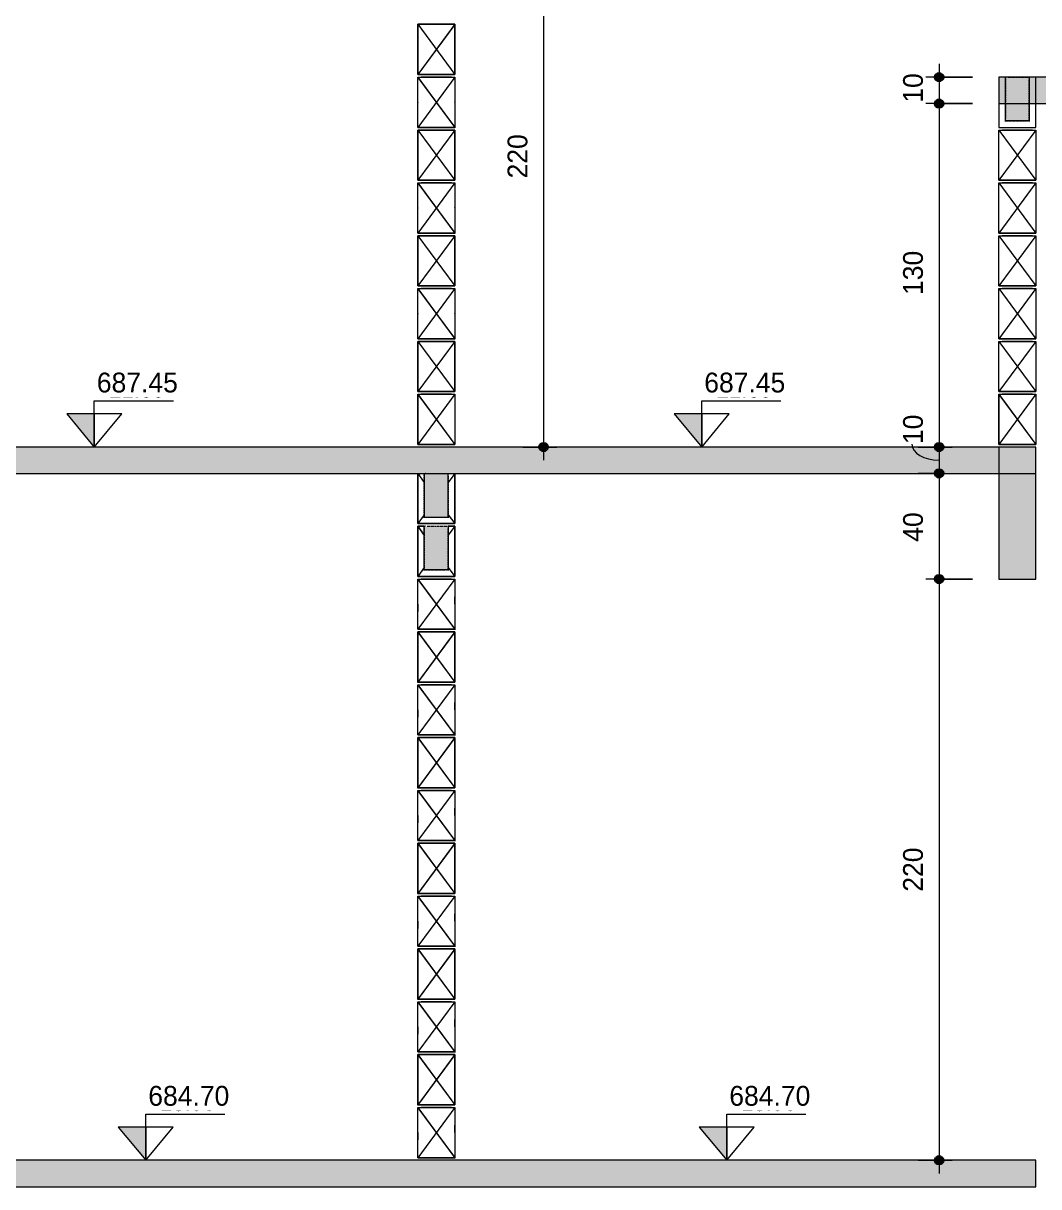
# Model space of a CAD drawing. Header units: centimetres. Extents: x 1490 to 17671, y -2277 to 8860.
# Drawn here: x 14970.4 to 15354.9, y 1880 to 2320.4 of the extents above; entities that cross this region are included whole.
import ezdxf

# ---------------------------------------------------------------- set-up
doc = ezdxf.new("R2010")
doc.units = ezdxf.units.CM
doc.linetypes.add('Pontilhada', pattern=[0.6, 0, -0.6])
for name, color, linetype, lineweight, true_color in [('A-ANNO-DIMS-1', 1, 'Continuous', 9, 0xff0000), ('A-FLOR-1', 251, 'Continuous', 9, 0x505050), ('S-BEAM-2', 8, 'Continuous', 9, 0x7f7f7f), ('S-BEAM-4', 7, 'Pontilhada', 9, 0xffffff), ('S-BEAM-5', 9, 'Pontilhada', 9, 0xc0c0c0)]:
    doc.layers.add(name, color=color, linetype=linetype, lineweight=lineweight, true_color=true_color)
for name, color, linetype, lineweight in [('A-ANNO-DIMS-50', 7, 'Continuous', 9), ('A-FLOR-2', 7, 'Continuous', 20), ('G-ANNO-DIMS', 7, 'Continuous', 9), ('G-ANNO-TEXT', 7, 'Continuous', 9), ('S-BEAM', 7, 'Continuous', 9), ('S-BEAM-1', 7, 'Continuous', 13), ('S-BEAM-3', 7, 'Continuous', 20)]:
    doc.layers.add(name, color=color, linetype=linetype, lineweight=lineweight)
doc.styles.add('Bahnschrift_8', font='', dxfattribs={"height": 7.5})
doc.styles.add('Bahnschrift_9', font='', dxfattribs={"height": 6.25})
doc.styles.get('Bahnschrift_8').set_extended_font_data('Bahnschrift')
doc.styles.get('Bahnschrift_9').set_extended_font_data('Bahnschrift')
doc.dimstyles.new('Linear_-_2_mm_Arial_1', dxfattribs={"dimscale": 30.48, "dimtxt": 8.33133, "dimasz": 0.393701, "dimexe": 0.164042, "dimexo": 0.328084, "dimgap": 0.131234, "dimtad": 1, "dimdec": 0, "dimzin": 0, "dimdsep": 46, "dimtxsty": 'Bahnschrift_8', "dimblk1": 'DOTSMALL', "dimblk2": 'DOTSMALL', "dimsah": 1, "dimcen": 0.09, "dimdle": 0.164042, "dimazin": 0, "dimtfac": 1, "dimtdec": 4, "dimtix": 1, "dimtmove": 1, "dimatfit": 3, "dimfxl": 1, "dimtvp": 1, "dimtolj": 1, "dimtzin": 0, "dimarcsym": 2})
doc.dimstyles.new('Linear_-_2_mm_Arial_3', dxfattribs={"dimscale": 30.48, "dimtxt": 8.33133, "dimasz": 0.393701, "dimexe": 0.164042, "dimexo": 0.328084, "dimgap": 0.131234, "dimtad": 1, "dimdec": 0, "dimzin": 0, "dimdsep": 46, "dimtxsty": 'Bahnschrift_8', "dimblk1": 'DOTSMALL', "dimblk2": 'DOTSMALL', "dimsah": 1, "dimcen": 0.09, "dimdle": 0.164042, "dimazin": 0, "dimtfac": 1, "dimtdec": 4, "dimtix": 1, "dimtmove": 0, "dimatfit": 3, "dimfxl": 1, "dimtvp": 1, "dimtolj": 1, "dimtzin": 0, "dimarcsym": 2})

# ---------------------------------------------------------------- blocks, each defined once
blk = doc.blocks.new('LEONE - BLOCO 14x34x19 - LEONE - BLOCO 14x34x19-541693-CORTE B-COB')
at = {"layer": 'S-BEAM-1'}
for p, q in [((264.24, 2180), (250.24, 2161)), ((250.24, 2161), (250.24, 2180)), ((250.24, 2180), (264.24, 2180)), ((264.24, 2180), (250.24, 2161)), ((262.99, 2180), (251.49, 2180)), ((264.24, 2180), (264.24, 2161)), ((250.24, 2179.9), (264.24, 2161)), ((250.24, 2179.9), (264.24, 2161)), ((250.24, 2179.9), (250.24, 2161)), ((264.24, 2161), (250.24, 2161)), ((251.49, 2161), (262.99, 2161))]:
    blk.add_line(p, q, dxfattribs=at)
blk = doc.blocks.new('LEONE - BLOCO 14X39X19 - LEONE - BLOCO 14X39X19-554799-CORTE B-COB')
at = {"layer": 'S-BEAM-1'}
for p, q in [((250.24, 2180), (264.24, 2161)), ((264.24, 2180), (250.24, 2161)), ((250.24, 2161), (250.24, 2180)), ((250.24, 2180), (264.24, 2180)), ((262.99, 2180), (251.49, 2180)), ((251.49, 2180), (262.99, 2180)), ((264.24, 2180), (264.24, 2161)), ((250.24, 2161), (264.24, 2161)), ((264.24, 2161), (250.24, 2161))]:
    blk.add_line(p, q, dxfattribs=at)
blk = doc.blocks.new('LEONE - BLOCO 14X39X19 - LEONE - BLOCO 14X39X19-V60-CORTE B-COB')
at = {"layer": 'S-BEAM-1'}
for p, q in [((250.24, 2180), (264.24, 2161)), ((264.24, 2180), (250.24, 2161)), ((250.24, 2161), (250.24, 2180)), ((250.24, 2180), (264.24, 2180)), ((251.49, 2180), (262.99, 2180)), ((264.24, 2180), (264.24, 2161)), ((264.24, 2161), (250.24, 2161))]:
    blk.add_line(p, q, dxfattribs=at)
blk = doc.blocks.new('LEONE - BLOCO 14X39X19 - LEONE - BLOCO 14X39X19-V61-CORTE B-COB')
at = {"layer": 'S-BEAM-1'}
for p, q in [((250.24, 2200), (264.24, 2181)), ((264.24, 2200), (250.24, 2181)), ((250.24, 2181), (250.24, 2200)), ((250.24, 2200), (264.24, 2200)), ((262.99, 2200), (251.49, 2200)), ((264.24, 2200), (264.24, 2181)), ((250.24, 2181), (264.24, 2181))]:
    blk.add_line(p, q, dxfattribs=at)
blk = doc.blocks.new('LEONE - BLOCO CANALETA 14X39X2 - LEONE - BLOCO CANALETA 14X39X19-2847912-CORTE B-COB')
at = {"layer": 'S-BEAM'}
for p, q in [((250.24, 2290), (250.24, 2281)), ((264.24, 2281), (264.24, 2290)), ((250.24, 2281), (264.24, 2281))]:
    blk.add_line(p, q, dxfattribs=at)
blk = doc.blocks.new('LEONE - BLOCO CANALETA 14X39X2 - LEONE - BLOCO CANALETA 14X39X19-V62-CORTE B-COB')
at = {"layer": 'S-BEAM'}
for p, q in [((250.24, 2300), (250.24, 2281)), ((252.24, 2300), (250.24, 2300)), ((252.74, 2283.5), (252.74, 2300)), ((261.74, 2300), (261.74, 2283.5)), ((264.24, 2300), (262.24, 2300)), ((264.24, 2281), (264.24, 2300)), ((261.74, 2283.5), (252.74, 2283.5)), ((250.24, 2281), (264.24, 2281))]:
    blk.add_line(p, q, dxfattribs=at)
blk = doc.blocks.new('LEONE - BARRA GRAUTE CANALETA - LEONE - BARRA GRAUTE CANALETA-V63-CORTE B-COB')
at = {"layer": 'S-BEAM-5'}
blk.add_hatch(color=256, dxfattribs=at).paths.add_polyline_path([(261.74, 2283.5), (261.74, 2290), (252.74, 2290), (252.74, 2283.5)])
at = {"layer": 'S-BEAM-4'}
for p, q in [((261.74, 2300), (252.74, 2300)), ((252.74, 2300), (252.74, 2283.5)), ((261.74, 2283.5), (261.74, 2300)), ((252.74, 2283.5), (261.74, 2283.5))]:
    blk.add_line(p, q, dxfattribs=at)
blk = doc.blocks.new('LEONE - BLOCO 14x34x5 - LEONE - BLOCO 14x34x19-2843082-CORTE B-COB')
at = {"layer": 'S-BEAM-1'}
for p, q in [((-495.76, 2340), (-509.76, 2321)), ((-509.76, 2321), (-509.76, 2340)), ((-509.76, 2340), (-495.76, 2340)), ((-495.76, 2340), (-509.76, 2321)), ((-509.76, 2339.9), (-495.76, 2321)), ((-509.76, 2339.9), (-495.76, 2321)), ((-509.76, 2339.9), (-509.76, 2321)), ((-497.01, 2340), (-508.51, 2340)), ((-495.76, 2340), (-495.76, 2321)), ((-495.76, 2321), (-509.76, 2321)), ((-508.51, 2321), (-497.01, 2321))]:
    blk.add_line(p, q, dxfattribs=at)
blk = doc.blocks.new('LEONE - BLOCO 14x04x19 - LEONE - BLOCO 14x04x19-533013-CORTE B-COB')
at = {"layer": 'S-BEAM-1'}
for p, q in [((470.24, 2200), (484.24, 2181)), ((484.24, 2200), (470.24, 2181)), ((470.24, 2181), (470.24, 2200)), ((470.24, 2200), (484.24, 2200)), ((470.24, 2200), (484.24, 2200)), ((484.24, 2200), (484.24, 2181)), ((484.24, 2181), (470.24, 2181))]:
    blk.add_line(p, q, dxfattribs=at)
blk = doc.blocks.new('LEONE - BLOCO 14x34x5 - LEONE - BLOCO 14x34x19-V69-CORTE B-COB')
at = {"layer": 'S-BEAM-1'}
for p, q in [((30.24, 2200), (44.24, 2181)), ((30.24, 2200), (30.24, 2181)), ((44.24, 2200), (30.24, 2200)), ((30.24, 2200), (44.24, 2181)), ((44.24, 2199.9), (30.24, 2181)), ((44.24, 2199.9), (30.24, 2181)), ((31.49, 2200), (42.99, 2200)), ((44.24, 2181), (44.24, 2200)), ((44.24, 2199.9), (44.24, 2181)), ((30.24, 2181), (44.24, 2181)), ((42.99, 2181), (31.49, 2181))]:
    blk.add_line(p, q, dxfattribs=at)
blk = doc.blocks.new('LEONE - BLOCO 14x34x5 - LEONE - BLOCO 14x34x19-V70-CORTE B-COB')
at = {"layer": 'S-BEAM-1'}
for p, q in [((44.24, 2220), (30.24, 2201)), ((30.24, 2201), (30.24, 2220)), ((30.24, 2220), (44.24, 2220)), ((44.24, 2220), (30.24, 2201)), ((30.24, 2219.9), (44.24, 2201)), ((30.24, 2219.9), (44.12, 2201.16)), ((30.24, 2201), (30.24, 2219.9)), ((31.49, 2220), (42.99, 2220)), ((44.24, 2220), (44.24, 2201)), ((44.24, 2220), (44.24, 2200.8)), ((30.24, 2210.5), (30.24, 2210.65)), ((30.24, 2210.5), (30.24, 2210.35)), ((44.24, 2210.5), (44.24, 2210.65)), ((44.24, 2210.5), (44.24, 2210.35)), ((44.24, 2201), (30.24, 2201)), ((42.99, 2201), (31.49, 2201))]:
    blk.add_line(p, q, dxfattribs=at)
blk = doc.blocks.new('LEONE - BLOCO 14x34x19 - LEONE - BLOCO 14x34x19-V80-CORTE B-COB')
at = {"layer": 'S-BEAM-1'}
for p, q in [((30.24, 2111), (30.24, 2130)), ((30.24, 2130), (32.74, 2130)), ((30.24, 2129.9), (32.74, 2126.53)), ((30.24, 2129.9), (32.74, 2126.53)), ((30.24, 2129.9), (30.24, 2111)), ((32.74, 2130), (31.49, 2130)), ((44.24, 2130), (41.74, 2126.61)), ((41.74, 2130), (44.24, 2130)), ((44.24, 2130), (41.74, 2126.61)), ((42.99, 2130), (41.74, 2130)), ((44.24, 2130), (44.24, 2111)), ((32.74, 2114.39), (30.24, 2111)), ((32.74, 2114.39), (30.24, 2111)), ((41.74, 2114.38), (44.24, 2111)), ((41.74, 2114.38), (44.24, 2111)), ((44.24, 2111), (30.24, 2111)), ((31.49, 2111), (42.99, 2111))]:
    blk.add_line(p, q, dxfattribs=at)
blk = doc.blocks.new('LEONE - BLOCO 14x34x19 - LEONE - BLOCO 14x34x19-V81-CORTE B-COB')
at = {"layer": 'S-BEAM-1'}
for p, q in [((44.24, 1910), (30.24, 1891)), ((30.24, 1891), (30.24, 1910)), ((30.24, 1910), (44.24, 1910)), ((44.24, 1910), (30.24, 1891)), ((30.24, 1909.9), (44.24, 1891)), ((30.24, 1909.9), (44.12, 1891.16)), ((30.24, 1891), (30.24, 1909.9)), ((31.49, 1910), (42.99, 1910)), ((44.24, 1910), (44.24, 1891)), ((44.24, 1910), (44.24, 1890.8)), ((30.24, 1900.5), (30.24, 1903.25)), ((44.24, 1900.5), (44.24, 1903.25)), ((30.24, 1900.5), (30.24, 1897.75)), ((44.24, 1900.5), (44.24, 1897.75)), ((44.24, 1891), (30.24, 1891)), ((42.99, 1891), (31.49, 1891))]:
    blk.add_line(p, q, dxfattribs=at)
blk = doc.blocks.new('LEONE - BLOCO 14x34x19 - LEONE - BLOCO 14x34x19-V82-CORTE B-COB')
at = {"layer": 'S-BEAM-1'}
for p, q in [((30.24, 1930), (44.24, 1911)), ((30.24, 1930), (30.24, 1911)), ((44.24, 1930), (30.24, 1930)), ((30.24, 1930), (44.24, 1911)), ((30.24, 1930), (44.24, 1911)), ((30.24, 1930), (30.24, 1910.8)), ((44.24, 1929.9), (30.24, 1911)), ((44.24, 1929.9), (30.24, 1911)), ((44.24, 1929.9), (30.36, 1911.16)), ((31.49, 1930), (42.99, 1930)), ((42.99, 1930), (31.49, 1930)), ((44.24, 1911), (44.24, 1930)), ((44.24, 1929.9), (44.24, 1911)), ((44.24, 1911), (44.24, 1929.9)), ((30.24, 1920.5), (30.24, 1923.25)), ((30.24, 1920.5), (30.24, 1917.75)), ((44.24, 1920.5), (44.24, 1923.25)), ((44.24, 1920.5), (44.24, 1917.75)), ((30.24, 1911), (44.24, 1911)), ((42.99, 1911), (31.49, 1911)), ((31.49, 1911), (42.99, 1911))]:
    blk.add_line(p, q, dxfattribs=at)
blk = doc.blocks.new('LEONE - BLOCO 14x34x19 - LEONE - BLOCO 14x34x19-V83-CORTE B-COB')
at = {"layer": 'S-BEAM-1'}
for p, q in [((30.24, 1930), (44.24, 1911)), ((30.24, 1930), (30.24, 1911)), ((44.24, 1930), (30.24, 1930)), ((30.24, 1930), (44.24, 1911)), ((44.24, 1929.9), (30.24, 1911)), ((44.24, 1929.9), (30.24, 1911)), ((31.49, 1930), (42.99, 1930)), ((44.24, 1911), (44.24, 1930)), ((44.24, 1929.9), (44.24, 1911)), ((30.24, 1911), (44.24, 1911)), ((42.99, 1911), (31.49, 1911))]:
    blk.add_line(p, q, dxfattribs=at)
blk = doc.blocks.new('LEONE - BLOCO 14X39X19 - LEONE - BLOCO 14X39X19-V84-CORTE B-COB')
at = {"layer": 'S-BEAM-1'}
for p, q in [((30.24, 2130), (32.74, 2126.61)), ((30.24, 2111), (30.24, 2130)), ((30.24, 2130), (32.74, 2130)), ((32.74, 2130), (31.49, 2130)), ((31.49, 2130), (32.74, 2130)), ((44.24, 2130), (41.74, 2126.61)), ((41.74, 2130), (44.24, 2130)), ((42.99, 2130), (41.74, 2130)), ((41.74, 2130), (42.99, 2130)), ((44.24, 2130), (44.24, 2111)), ((32.74, 2114.39), (30.24, 2111)), ((41.74, 2114.39), (44.24, 2111)), ((30.24, 2111), (44.24, 2111)), ((44.24, 2111), (30.24, 2111))]:
    blk.add_line(p, q, dxfattribs=at)
blk = doc.blocks.new('LEONE - BLOCO CANALETA 14X39X2 - LEONE - BLOCO CANALETA 14X39X19 2-2460880-CORTE B-COB')
at = {"layer": 'S-BEAM'}
for p, q in [((30.24, 2150), (30.24, 2131)), ((44.24, 2131), (44.24, 2150)), ((30.24, 2131), (44.24, 2131))]:
    blk.add_line(p, q, dxfattribs=at)
blk = doc.blocks.new('LEONE - BLOCO CANALETA 14X39X2 - LEONE - BLOCO CANALETA 14X39X19 2-V85-CORTE B-COB')
at = {"layer": 'S-BEAM'}
for p, q in [((30.24, 2131), (30.24, 2150)), ((30.24, 2150), (32.24, 2150)), ((32.74, 2150), (32.74, 2133.5)), ((41.74, 2133.5), (41.74, 2150)), ((42.24, 2150), (44.24, 2150)), ((44.24, 2150), (44.24, 2131)), ((32.74, 2133.5), (41.74, 2133.5)), ((44.24, 2131), (30.24, 2131))]:
    blk.add_line(p, q, dxfattribs=at)
blk = doc.blocks.new('LEONE - BARRA GRAUTE CANALETA - LEONE - BARRA GRAUTE CANALETA-V86-CORTE B-COB')
at = {"layer": 'S-BEAM-5'}
blk.add_hatch(color=256, dxfattribs=at).paths.add_polyline_path([(41.74, 2133.5), (41.74, 2150), (32.74, 2150), (32.74, 2133.5)])
at = {"layer": 'S-BEAM-4'}
for p, q in [((41.74, 2150), (32.74, 2150)), ((32.74, 2150), (32.74, 2133.5)), ((41.74, 2133.5), (41.74, 2150)), ((32.74, 2133.5), (41.74, 2133.5))]:
    blk.add_line(p, q, dxfattribs=at)
blk = doc.blocks.new('LEONE - BLOCO 14x04x19 - LEONE - BLOCO 14x04x19-V87-CORTE B-COB')
at = {"layer": 'S-BEAM-1'}
for p, q in [((30.24, 2150), (32.74, 2146.61)), ((30.24, 2150), (30.24, 2131)), ((44.24, 2150), (41.74, 2146.61)), ((44.24, 2131), (44.24, 2150)), ((32.74, 2134.39), (30.24, 2131)), ((41.74, 2134.39), (44.24, 2131)), ((30.24, 2131), (44.24, 2131))]:
    blk.add_line(p, q, dxfattribs=at)
blk = doc.blocks.new('LEONE - BLOCO CANALETA 14X39X1 - LEONE - BLOCO CANALETA 14X39X19-2318823-CORTE B-COB')
at = {"layer": 'S-BEAM'}
for p, q in [((30.24, 2130), (30.24, 2111)), ((32.24, 2130), (30.24, 2130)), ((32.74, 2113.5), (32.74, 2130)), ((41.74, 2130), (41.74, 2113.5)), ((44.24, 2130), (42.24, 2130)), ((44.24, 2111), (44.24, 2130)), ((30.24, 2111), (44.24, 2111)), ((41.74, 2113.5), (32.74, 2113.5))]:
    blk.add_line(p, q, dxfattribs=at)
blk = doc.blocks.new('LEONE - BARRA GRAUTE CANALETA - LEONE - BARRA GRAUTE CANALETA-V77-CORTE B-COB')
at = {"layer": 'S-BEAM-5'}
blk.add_hatch(color=256, dxfattribs=at).paths.add_polyline_path([(-498.26, 2633.5), (-498.26, 2650), (-507.26, 2650), (-507.26, 2633.5)])
at = {"layer": 'S-BEAM-4'}
for p, q in [((-498.26, 2650), (-507.26, 2650)), ((-507.26, 2650), (-507.26, 2633.5)), ((-498.26, 2633.5), (-498.26, 2650)), ((-507.26, 2633.5), (-498.26, 2633.5))]:
    blk.add_line(p, q, dxfattribs=at)
blk = doc.blocks.new('DIMBLOCK352-CORTE B-COB')
at = {"layer": 'A-ANNO-DIMS-50', "lineweight": 35, "true_color": 0xff0000}
h = blk.add_hatch(color=1, dxfattribs=at)
edge = h.paths.add_edge_path()
edge.add_arc((15317.19, 2300), 1.5, 0, 360)
h = blk.add_hatch(color=1, dxfattribs=at)
edge = h.paths.add_edge_path()
edge.add_arc((15317.19, 2290), 1.5, 0, 360)
at = {"layer": 'A-ANNO-DIMS-50', "color": 1, "true_color": 0xff0000}
for p, q in [((15317.19, 2305), (15317.19, 2290)), ((15329.78, 2300), (15312.19, 2300)), ((15317.19, 2300), (15329.78, 2300)), ((15329.78, 2290), (15312.19, 2290)), ((15317.19, 2290), (15329.78, 2290))]:
    blk.add_line(p, q, dxfattribs=at)
at = {"layer": 'A-ANNO-DIMS-50', "color": 1, "lineweight": 35, "true_color": 0xff0000}
for centre in [(15317.19, 2300), (15317.19, 2290)]:
    blk.add_circle(centre, 1.5, dxfattribs=at)
at = {"layer": 'A-ANNO-DIMS-50', "color": 0, "insert": (15303.55, 2290.33), "char_height": 7.5, "width": 11.2094, "attachment_point": 1, "rotation": 90, "line_spacing_factor": 1.009858, "style": 'Bahnschrift_8'}
blk.add_mtext('10', dxfattribs=at)
blk = doc.blocks.new('_DotSmall')
at = {"color": 0, "linetype": 'ByBlock', "const_width": 0.5}
blk.add_lwpolyline([(-0.0625, 0, 1), (0.0625, 0, 1)], format="xyb", close=True, dxfattribs=at)
blk = doc.blocks.new('DIMBLOCK353-CORTE B-COB')
at = {"layer": 'A-ANNO-DIMS-50', "lineweight": 35, "true_color": 0xff0000}
h = blk.add_hatch(color=1, dxfattribs=at)
edge = h.paths.add_edge_path()
edge.add_arc((15317.19, 2290), 1.5, 0, 360)
h = blk.add_hatch(color=1, dxfattribs=at)
edge = h.paths.add_edge_path()
edge.add_arc((15317.19, 2160), 1.5, 0, 360)
at = {"layer": 'A-ANNO-DIMS-50', "color": 1, "true_color": 0xff0000}
for p, q in [((15329.78, 2290), (15312.19, 2290)), ((15317.19, 2290), (15317.19, 2160)), ((15317.19, 2290), (15329.78, 2290)), ((15309.31, 2160), (15322.19, 2160)), ((15317.19, 2160), (15309.31, 2160))]:
    blk.add_line(p, q, dxfattribs=at)
at = {"layer": 'A-ANNO-DIMS-50', "color": 1, "lineweight": 35, "true_color": 0xff0000}
for centre in [(15317.19, 2290), (15317.19, 2160)]:
    blk.add_circle(centre, 1.5, dxfattribs=at)
at = {"layer": 'A-ANNO-DIMS-50', "color": 0, "insert": (15303.55, 2217.55), "char_height": 7.5, "width": 17.8745, "attachment_point": 1, "rotation": 90, "line_spacing_factor": 1.009858, "style": 'Bahnschrift_8'}
blk.add_mtext('130', dxfattribs=at)
blk = doc.blocks.new('DIMBLOCK354-CORTE B-COB')
at = {"layer": 'A-ANNO-DIMS-50', "lineweight": 35, "true_color": 0xff0000}
h = blk.add_hatch(color=1, dxfattribs=at)
edge = h.paths.add_edge_path()
edge.add_arc((15317.19, 2160), 1.5, 0, 360)
h = blk.add_hatch(color=1, dxfattribs=at)
edge = h.paths.add_edge_path()
edge.add_arc((15317.19, 2150), 1.5, 0, 360)
at = {"layer": 'A-ANNO-DIMS-50', "color": 1, "true_color": 0xff0000}
for p, q in [((15309.31, 2160), (15322.19, 2160)), ((15317.19, 2160), (15309.31, 2160)), ((15317.19, 2160), (15317.19, 2150)), ((15309.31, 2150), (15322.19, 2150)), ((15317.19, 2150), (15309.31, 2150))]:
    blk.add_line(p, q, dxfattribs=at)
at = {"layer": 'A-ANNO-DIMS-50', "color": 1, "lineweight": 35, "true_color": 0xff0000}
for centre in [(15317.19, 2160), (15317.19, 2150)]:
    blk.add_circle(centre, 1.5, dxfattribs=at)
at = {"layer": 'A-ANNO-DIMS-50', "color": 1, "true_color": 0xff0000}
blk.add_ellipse((15317.19, 2161.11), major_axis=(10.31, 0), ratio=0.592367, start_param=3.141593, end_param=4.712389, dxfattribs=at)
at = {"layer": 'A-ANNO-DIMS-50', "color": 0, "insert": (15303.55, 2161.11), "char_height": 7.5, "width": 11.2094, "attachment_point": 1, "rotation": 90, "line_spacing_factor": 1.009858, "style": 'Bahnschrift_8'}
blk.add_mtext('10', dxfattribs=at)
blk = doc.blocks.new('DIMBLOCK355-CORTE B-COB')
at = {"layer": 'A-ANNO-DIMS-50', "lineweight": 35, "true_color": 0xff0000}
h = blk.add_hatch(color=1, dxfattribs=at)
edge = h.paths.add_edge_path()
edge.add_arc((15317.19, 2150), 1.5, 0, 360)
h = blk.add_hatch(color=1, dxfattribs=at)
edge = h.paths.add_edge_path()
edge.add_arc((15317.19, 2110), 1.5, 0, 360)
at = {"layer": 'A-ANNO-DIMS-50', "color": 1, "true_color": 0xff0000}
for p, q in [((15309.31, 2150), (15322.19, 2150)), ((15317.19, 2150), (15309.31, 2150)), ((15317.19, 2150), (15317.19, 2110)), ((15329.78, 2110), (15312.19, 2110)), ((15317.19, 2110), (15329.78, 2110))]:
    blk.add_line(p, q, dxfattribs=at)
at = {"layer": 'A-ANNO-DIMS-50', "color": 1, "lineweight": 35, "true_color": 0xff0000}
for centre in [(15317.19, 2150), (15317.19, 2110)]:
    blk.add_circle(centre, 1.5, dxfattribs=at)
at = {"layer": 'A-ANNO-DIMS-50', "color": 0, "insert": (15303.55, 2124.13), "char_height": 7.5, "width": 14.0875, "attachment_point": 1, "rotation": 90, "line_spacing_factor": 1.009858, "style": 'Bahnschrift_8'}
blk.add_mtext('40', dxfattribs=at)
blk = doc.blocks.new('DIMBLOCK356-CORTE B-COB')
at = {"layer": 'A-ANNO-DIMS-50', "lineweight": 35, "true_color": 0xff0000}
h = blk.add_hatch(color=1, dxfattribs=at)
edge = h.paths.add_edge_path()
edge.add_arc((15317.19, 2110), 1.5, 0, 360)
h = blk.add_hatch(color=1, dxfattribs=at)
edge = h.paths.add_edge_path()
edge.add_arc((15317.19, 1890), 1.5, 0, 360)
at = {"layer": 'A-ANNO-DIMS-50', "color": 1, "true_color": 0xff0000}
for p, q in [((15329.78, 2110), (15312.19, 2110)), ((15317.19, 2110), (15317.19, 1885)), ((15317.19, 2110), (15329.78, 2110)), ((15309.31, 1890), (15322.19, 1890)), ((15317.19, 1890), (15309.31, 1890))]:
    blk.add_line(p, q, dxfattribs=at)
at = {"layer": 'A-ANNO-DIMS-50', "color": 1, "lineweight": 35, "true_color": 0xff0000}
for centre in [(15317.19, 2110), (15317.19, 1890)]:
    blk.add_circle(centre, 1.5, dxfattribs=at)
at = {"layer": 'A-ANNO-DIMS-50', "color": 0, "insert": (15303.55, 1991.67), "char_height": 7.5, "width": 19.9952, "attachment_point": 1, "rotation": 90, "line_spacing_factor": 1.009858, "style": 'Bahnschrift_8'}
blk.add_mtext('220', dxfattribs=at)
blk = doc.blocks.new('DIMBLOCK362-CORTE B-COB')
at = {"layer": 'A-ANNO-DIMS-50', "lineweight": 35, "true_color": 0xff0000}
h = blk.add_hatch(color=1, dxfattribs=at)
edge = h.paths.add_edge_path()
edge.add_arc((15167.44, 2380), 1.5, 0, 360)
h = blk.add_hatch(color=1, dxfattribs=at)
edge = h.paths.add_edge_path()
edge.add_arc((15167.44, 2160), 1.5, 0, 360)
at = {"layer": 'A-ANNO-DIMS-50', "color": 1, "true_color": 0xff0000}
for p, q in [((15143.78, 2380), (15172.44, 2380)), ((15167.44, 2380), (15143.78, 2380)), ((15167.44, 2380), (15167.44, 2155)), ((15159.56, 2160), (15172.44, 2160)), ((15167.44, 2160), (15159.56, 2160))]:
    blk.add_line(p, q, dxfattribs=at)
at = {"layer": 'A-ANNO-DIMS-50', "color": 1, "lineweight": 35, "true_color": 0xff0000}
for centre in [(15167.44, 2380), (15167.44, 2160)]:
    blk.add_circle(centre, 1.5, dxfattribs=at)
at = {"layer": 'A-ANNO-DIMS-50', "color": 0, "insert": (15153.79, 2261.67), "char_height": 7.5, "width": 19.9952, "attachment_point": 1, "rotation": 90, "line_spacing_factor": 1.009858, "style": 'Bahnschrift_8'}
blk.add_mtext('220', dxfattribs=at)
blk = doc.blocks.new('Elevações de ponto - Cabeça de nível - corte-3218132-CORTE B-COB')
at = {"layer": 'G-ANNO-DIMS'}
blk.add_hatch(color=256, dxfattribs=at).paths.add_polyline_path([(-254.7, 2422.5), (-254.7, 2410), (-265.08, 2422.5)])
for p, q in [((-254.7, 2427.5), (-224.7, 2427.5)), ((-254.7, 2422.5), (-254.7, 2427.5)), ((-265.08, 2422.5), (-254.7, 2410)), ((-254.7, 2422.5), (-265.08, 2422.5)), ((-265.08, 2422.5), (-254.7, 2410)), ((-254.7, 2422.5), (-254.7, 2410)), ((-254.7, 2410), (-244.31, 2422.5)), ((-244.31, 2422.5), (-254.7, 2422.5)), ((-254.7, 2410), (-254.7, 2422.5))]:
    blk.add_line(p, q, dxfattribs=at)

msp = doc.modelspace()

# ---------------------------------------------------------------- hatches: boundary and pattern name
at = {"layer": 'A-FLOR-1'}
msp.add_hatch(color=256, dxfattribs=at).paths.add_polyline_path([(15353.78, 2290), (15573.78, 2290), (15573.78, 2300), (15339.78, 2300), (15339.78, 2290)])
h = msp.add_hatch(color=256, dxfattribs=at)
h.paths.add_polyline_path([(14582.28, 2150), (14593.78, 2150), (14593.78, 2160), (14579.78, 2160), (14579.78, 2150)])
h.paths.add_polyline_path([(15893.78, 2150), (15893.78, 2160), (15559.78, 2160), (15559.78, 2150)])
h.paths.add_polyline_path([(15353.78, 2150), (15353.78, 2160), (14884.78, 2160), (14884.78, 2150), (15243.79, 2150)])
h = msp.add_hatch(color=256, dxfattribs=at)
h.paths.add_polyline_path([(15133.78, 1880), (15353.78, 1880), (15353.78, 1890), (14907.28, 1890), (14907.28, 1880)])
h.paths.add_polyline_path([(14593.78, 1880), (14593.78, 1890), (14579.78, 1890), (14579.78, 1880)])
h.paths.add_polyline_path([(15893.78, 1880), (15893.78, 1890), (15559.78, 1890), (15559.78, 1880)])
at = {"layer": 'S-BEAM-2'}
msp.add_hatch(color=256, dxfattribs=at).paths.add_polyline_path([(15353.78, 2110), (15353.78, 2150), (15339.78, 2150), (15339.78, 2110)])

# ---------------------------------------------------------------- linework, layer by layer
at = {"layer": 'A-FLOR-2'}
for p, q in [((15573.78, 2300), (15339.78, 2300)), ((15339.78, 2300), (15339.78, 2290)), ((15339.78, 2290), (15573.78, 2290)), ((15353.78, 2160), (14884.78, 2160)), ((15353.78, 2150), (15353.78, 2160)), ((14884.78, 2150), (15353.78, 2150)), ((15353.78, 1890), (14907.28, 1890)), ((15353.78, 1880), (15353.78, 1890)), ((14907.28, 1880), (15353.78, 1880))]:
    msp.add_line(p, q, dxfattribs=at)
at = {"layer": 'S-BEAM-3'}
for p, q in [((15353.78, 2160), (15339.78, 2160)), ((15339.78, 2160), (15339.78, 2110)), ((15353.78, 2110), (15353.78, 2160)), ((15339.78, 2110), (15353.78, 2110))]:
    msp.add_line(p, q, dxfattribs=at)

# ---------------------------------------------------------------- block references
at = {"layer": 'G-ANNO-DIMS'}
for p in [(15251.99, -250), (15481.99, -250), (15271.47, -520), (15491.47, -520)]:
    msp.add_blockref('Elevações de ponto - Cabeça de nível - corte-3218132-CORTE B-COB', p, dxfattribs=at)
at = {"layer": 'S-BEAM'}
for name, p in [('LEONE - BLOCO 14x04x19 - LEONE - BLOCO 14x04x19-533013-CORTE B-COB', (14649.53, 120)), ('LEONE - BLOCO 14X39X19 - LEONE - BLOCO 14X39X19-V61-CORTE B-COB', (14869.53, 120)), ('LEONE - BLOCO 14X39X19 - LEONE - BLOCO 14X39X19-554799-CORTE B-COB', (14869.53, 140)), ('LEONE - BLOCO 14X39X19 - LEONE - BLOCO 14X39X19-V61-CORTE B-COB', (14869.53, 100)), ('LEONE - BLOCO 14X39X19 - LEONE - BLOCO 14X39X19-554799-CORTE B-COB', (14869.53, 120)), ('LEONE - BLOCO 14X39X19 - LEONE - BLOCO 14X39X19-554799-CORTE B-COB', (14869.53, 120)), ('LEONE - BLOCO CANALETA 14X39X2 - LEONE - BLOCO CANALETA 14X39X19-V62-CORTE B-COB', (15089.53, 0)), ('LEONE - BLOCO CANALETA 14X39X2 - LEONE - BLOCO CANALETA 14X39X19-2847912-CORTE B-COB', (15089.53, 0)), ('LEONE - BLOCO CANALETA 14X39X2 - LEONE - BLOCO CANALETA 14X39X19-2847912-CORTE B-COB', (15089.53, 0)), ('LEONE - BLOCO CANALETA 14X39X2 - LEONE - BLOCO CANALETA 14X39X19-2847912-CORTE B-COB', (15089.53, 0)), ('LEONE - BLOCO 14x04x19 - LEONE - BLOCO 14x04x19-533013-CORTE B-COB', (14649.53, 80)), ('LEONE - BLOCO 14X39X19 - LEONE - BLOCO 14X39X19-V61-CORTE B-COB', (14869.53, 80)), ('LEONE - BLOCO 14X39X19 - LEONE - BLOCO 14X39X19-554799-CORTE B-COB', (14869.53, 100)), ('LEONE - BLOCO 14X39X19 - LEONE - BLOCO 14X39X19-V61-CORTE B-COB', (15089.53, 80)), ('LEONE - BLOCO 14X39X19 - LEONE - BLOCO 14X39X19-554799-CORTE B-COB', (15089.53, 100)), ('LEONE - BLOCO 14X39X19 - LEONE - BLOCO 14X39X19-V61-CORTE B-COB', (14869.53, 60)), ('LEONE - BLOCO 14X39X19 - LEONE - BLOCO 14X39X19-554799-CORTE B-COB', (14869.53, 80)), ('LEONE - BLOCO 14X39X19 - LEONE - BLOCO 14X39X19-554799-CORTE B-COB', (14869.53, 80)), ('LEONE - BLOCO 14X39X19 - LEONE - BLOCO 14X39X19-V61-CORTE B-COB', (15089.53, 60)), ('LEONE - BLOCO 14X39X19 - LEONE - BLOCO 14X39X19-554799-CORTE B-COB', (15089.53, 80)), ('LEONE - BLOCO 14X39X19 - LEONE - BLOCO 14X39X19-554799-CORTE B-COB', (15089.53, 80)), ('LEONE - BLOCO 14x04x19 - LEONE - BLOCO 14x04x19-533013-CORTE B-COB', (14649.53, 40)), ('LEONE - BLOCO 14X39X19 - LEONE - BLOCO 14X39X19-V61-CORTE B-COB', (14869.53, 40)), ('LEONE - BLOCO 14X39X19 - LEONE - BLOCO 14X39X19-554799-CORTE B-COB', (14869.53, 60)), ('LEONE - BLOCO 14X39X19 - LEONE - BLOCO 14X39X19-V61-CORTE B-COB', (15089.53, 40)), ('LEONE - BLOCO 14X39X19 - LEONE - BLOCO 14X39X19-554799-CORTE B-COB', (15089.53, 60)), ('LEONE - BLOCO 14X39X19 - LEONE - BLOCO 14X39X19-V61-CORTE B-COB', (14869.53, 20)), ('LEONE - BLOCO 14X39X19 - LEONE - BLOCO 14X39X19-554799-CORTE B-COB', (14869.53, 40)), ('LEONE - BLOCO 14X39X19 - LEONE - BLOCO 14X39X19-554799-CORTE B-COB', (14869.53, 40)), ('LEONE - BLOCO 14X39X19 - LEONE - BLOCO 14X39X19-V61-CORTE B-COB', (15089.53, 20)), ('LEONE - BLOCO 14X39X19 - LEONE - BLOCO 14X39X19-554799-CORTE B-COB', (15089.53, 40)), ('LEONE - BLOCO 14X39X19 - LEONE - BLOCO 14X39X19-554799-CORTE B-COB', (15089.53, 40)), ('LEONE - BLOCO 14x04x19 - LEONE - BLOCO 14x04x19-533013-CORTE B-COB', (14649.53, 0)), ('LEONE - BLOCO 14X39X19 - LEONE - BLOCO 14X39X19-V61-CORTE B-COB', (14869.53, 0)), ('LEONE - BLOCO 14X39X19 - LEONE - BLOCO 14X39X19-554799-CORTE B-COB', (14869.53, 20)), ('LEONE - BLOCO 14X39X19 - LEONE - BLOCO 14X39X19-V61-CORTE B-COB', (15089.53, 0)), ('LEONE - BLOCO 14X39X19 - LEONE - BLOCO 14X39X19-554799-CORTE B-COB', (15089.53, 20)), ('LEONE - BLOCO 14X39X19 - LEONE - BLOCO 14X39X19-554799-CORTE B-COB', (14869.53, 0)), ('LEONE - BLOCO 14X39X19 - LEONE - BLOCO 14X39X19-554799-CORTE B-COB', (14869.53, 0)), ('LEONE - BLOCO 14x34x5 - LEONE - BLOCO 14x34x19-2843082-CORTE B-COB', (15629.53, -160)), ('LEONE - BLOCO 14x34x19 - LEONE - BLOCO 14x34x19-541693-CORTE B-COB', (15089.53, 0)), ('LEONE - BLOCO 14X39X19 - LEONE - BLOCO 14X39X19-554799-CORTE B-COB', (15089.53, 0)), ('LEONE - BLOCO 14X39X19 - LEONE - BLOCO 14X39X19-554799-CORTE B-COB', (15089.53, 0)), ('LEONE - BLOCO 14x04x19 - LEONE - BLOCO 14x04x19-533013-CORTE B-COB', (14869.53, -20)), ('LEONE - BLOCO CANALETA 14X39X2 - LEONE - BLOCO CANALETA 14X39X19 2-2460880-CORTE B-COB', (15089.53, 0)), ('LEONE - BLOCO CANALETA 14X39X2 - LEONE - BLOCO CANALETA 14X39X19 2-2460880-CORTE B-COB', (15089.53, 0)), ('LEONE - BLOCO CANALETA 14X39X2 - LEONE - BLOCO CANALETA 14X39X19 2-V85-CORTE B-COB', (15089.53, 0)), ('LEONE - BLOCO 14x04x19 - LEONE - BLOCO 14x04x19-V87-CORTE B-COB', (15089.53, 0)), ('LEONE - BLOCO 14x34x19 - LEONE - BLOCO 14x34x19-V80-CORTE B-COB', (15089.53, 0)), ('LEONE - BLOCO 14X39X19 - LEONE - BLOCO 14X39X19-V84-CORTE B-COB', (15089.53, 0)), ('LEONE - BLOCO 14X39X19 - LEONE - BLOCO 14X39X19-V84-CORTE B-COB', (15089.53, 0)), ('LEONE - BLOCO CANALETA 14X39X1 - LEONE - BLOCO CANALETA 14X39X19-2318823-CORTE B-COB', (15089.53, 0)), ('LEONE - BLOCO 14X39X19 - LEONE - BLOCO 14X39X19-V61-CORTE B-COB', (14869.53, -90)), ('LEONE - BLOCO 14X39X19 - LEONE - BLOCO 14X39X19-554799-CORTE B-COB', (14869.53, -70)), ('LEONE - BLOCO 14x34x19 - LEONE - BLOCO 14x34x19-541693-CORTE B-COB', (14869.53, -90)), ('LEONE - BLOCO 14X39X19 - LEONE - BLOCO 14X39X19-554799-CORTE B-COB', (14869.53, -90)), ('LEONE - BLOCO 14x34x19 - LEONE - BLOCO 14x34x19-V82-CORTE B-COB', (15089.53, 160)), ('LEONE - BLOCO 14X39X19 - LEONE - BLOCO 14X39X19-V61-CORTE B-COB', (14869.53, -130)), ('LEONE - BLOCO 14X39X19 - LEONE - BLOCO 14X39X19-554799-CORTE B-COB', (14869.53, -110)), ('LEONE - BLOCO 14x34x19 - LEONE - BLOCO 14x34x19-541693-CORTE B-COB', (14869.53, -130)), ('LEONE - BLOCO 14X39X19 - LEONE - BLOCO 14X39X19-554799-CORTE B-COB', (14869.53, -130)), ('LEONE - BLOCO 14x34x19 - LEONE - BLOCO 14x34x19-V82-CORTE B-COB', (15089.53, 120)), ('LEONE - BLOCO 14X39X19 - LEONE - BLOCO 14X39X19-V61-CORTE B-COB', (14869.53, -170)), ('LEONE - BLOCO 14X39X19 - LEONE - BLOCO 14X39X19-554799-CORTE B-COB', (14869.53, -150)), ('LEONE - BLOCO 14x34x19 - LEONE - BLOCO 14x34x19-541693-CORTE B-COB', (14869.53, -170)), ('LEONE - BLOCO 14X39X19 - LEONE - BLOCO 14X39X19-554799-CORTE B-COB', (14869.53, -170)), ('LEONE - BLOCO 14x34x19 - LEONE - BLOCO 14x34x19-V82-CORTE B-COB', (15089.53, 80)), ('LEONE - BLOCO 14X39X19 - LEONE - BLOCO 14X39X19-V61-CORTE B-COB', (14869.53, -210)), ('LEONE - BLOCO 14X39X19 - LEONE - BLOCO 14X39X19-554799-CORTE B-COB', (14869.53, -190)), ('LEONE - BLOCO 14x34x19 - LEONE - BLOCO 14x34x19-541693-CORTE B-COB', (14869.53, -210)), ('LEONE - BLOCO 14X39X19 - LEONE - BLOCO 14X39X19-554799-CORTE B-COB', (14869.53, -210)), ('LEONE - BLOCO 14x34x19 - LEONE - BLOCO 14x34x19-V82-CORTE B-COB', (15089.53, 40)), ('LEONE - BLOCO 14X39X19 - LEONE - BLOCO 14X39X19-V61-CORTE B-COB', (14869.53, -250)), ('LEONE - BLOCO 14X39X19 - LEONE - BLOCO 14X39X19-554799-CORTE B-COB', (14869.53, -230)), ('LEONE - BLOCO 14x34x19 - LEONE - BLOCO 14x34x19-541693-CORTE B-COB', (14869.53, -250)), ('LEONE - BLOCO 14X39X19 - LEONE - BLOCO 14X39X19-554799-CORTE B-COB', (14869.53, -250)), ('LEONE - BLOCO 14x34x19 - LEONE - BLOCO 14x34x19-V82-CORTE B-COB', (15089.53, 0)), ('LEONE - BLOCO 14X39X19 - LEONE - BLOCO 14X39X19-V61-CORTE B-COB', (14869.53, -290)), ('LEONE - BLOCO 14X39X19 - LEONE - BLOCO 14X39X19-554799-CORTE B-COB', (14869.53, -270))]:
    msp.add_blockref(name, p, dxfattribs=at)
at = {"layer": 'S-BEAM-1'}
for name, p in [('LEONE - BLOCO 14x34x5 - LEONE - BLOCO 14x34x19-V69-CORTE B-COB', (15089.53, 120)), ('LEONE - BLOCO 14x34x5 - LEONE - BLOCO 14x34x19-V70-CORTE B-COB', (15089.53, 80)), ('LEONE - BLOCO 14x34x5 - LEONE - BLOCO 14x34x19-V69-CORTE B-COB', (15089.53, 80)), ('LEONE - BLOCO 14X39X19 - LEONE - BLOCO 14X39X19-V60-CORTE B-COB', (15089.53, 100)), ('LEONE - BLOCO 14x34x5 - LEONE - BLOCO 14x34x19-V70-CORTE B-COB', (15089.53, 40)), ('LEONE - BLOCO 14X39X19 - LEONE - BLOCO 14X39X19-V60-CORTE B-COB', (15089.53, 80)), ('LEONE - BLOCO 14x34x5 - LEONE - BLOCO 14x34x19-V69-CORTE B-COB', (15089.53, 40)), ('LEONE - BLOCO 14X39X19 - LEONE - BLOCO 14X39X19-V60-CORTE B-COB', (15089.53, 60)), ('LEONE - BLOCO 14x34x5 - LEONE - BLOCO 14x34x19-V70-CORTE B-COB', (15089.53, 0)), ('LEONE - BLOCO 14X39X19 - LEONE - BLOCO 14X39X19-V60-CORTE B-COB', (15089.53, 40)), ('LEONE - BLOCO 14x34x5 - LEONE - BLOCO 14x34x19-V69-CORTE B-COB', (15089.53, 0)), ('LEONE - BLOCO 14X39X19 - LEONE - BLOCO 14X39X19-V60-CORTE B-COB', (15089.53, 20)), ('LEONE - BLOCO 14X39X19 - LEONE - BLOCO 14X39X19-V60-CORTE B-COB', (14869.53, 0)), ('LEONE - BLOCO 14X39X19 - LEONE - BLOCO 14X39X19-V60-CORTE B-COB', (15089.53, 0)), ('LEONE - BLOCO 14x34x19 - LEONE - BLOCO 14x34x19-V81-CORTE B-COB', (15089.53, 200)), ('LEONE - BLOCO 14x34x19 - LEONE - BLOCO 14x34x19-V83-CORTE B-COB', (15089.53, 160)), ('LEONE - BLOCO 14x34x19 - LEONE - BLOCO 14x34x19-V81-CORTE B-COB', (15089.53, 160)), ('LEONE - BLOCO 14x34x19 - LEONE - BLOCO 14x34x19-V83-CORTE B-COB', (15089.53, 120)), ('LEONE - BLOCO 14x34x19 - LEONE - BLOCO 14x34x19-V81-CORTE B-COB', (15089.53, 120)), ('LEONE - BLOCO 14x34x19 - LEONE - BLOCO 14x34x19-V83-CORTE B-COB', (15089.53, 80)), ('LEONE - BLOCO 14x34x19 - LEONE - BLOCO 14x34x19-V81-CORTE B-COB', (15089.53, 80)), ('LEONE - BLOCO 14x34x19 - LEONE - BLOCO 14x34x19-V83-CORTE B-COB', (15089.53, 40)), ('LEONE - BLOCO 14x34x19 - LEONE - BLOCO 14x34x19-V81-CORTE B-COB', (15089.53, 40)), ('LEONE - BLOCO 14x34x19 - LEONE - BLOCO 14x34x19-V83-CORTE B-COB', (15089.53, 0)), ('LEONE - BLOCO 14x34x19 - LEONE - BLOCO 14x34x19-V81-CORTE B-COB', (15089.53, 0))]:
    msp.add_blockref(name, p, dxfattribs=at)
at = {"layer": 'S-BEAM-4'}
for name, p in [('LEONE - BARRA GRAUTE CANALETA - LEONE - BARRA GRAUTE CANALETA-V63-CORTE B-COB', (15089.53, 0)), ('LEONE - BARRA GRAUTE CANALETA - LEONE - BARRA GRAUTE CANALETA-V86-CORTE B-COB', (15089.53, 0)), ('LEONE - BARRA GRAUTE CANALETA - LEONE - BARRA GRAUTE CANALETA-V77-CORTE B-COB', (15629.53, -520))]:
    msp.add_blockref(name, p, dxfattribs=at)

# ---------------------------------------------------------------- texts
at = {"layer": 'G-ANNO-DIMS', "char_height": 6.25, "attachment_point": 1, "line_spacing_factor": 1.009858, "style": 'Bahnschrift_9'}
for s, insert, width in [('21.60', (15002.97, 2184.93), 22.4945), ('21.60', (15232.97, 2184.93), 22.4945), ('18.90', (15022.24, 1914.93), 22.9943), ('18.90', (15242.24, 1914.93), 22.9943)]:
    msp.add_mtext(s, dxfattribs=dict(at, insert=insert, width=width))

# ---------------------------------------------------------------- dimensions: what is measured, and where the dimension line sits
at = {"layer": 'A-ANNO-DIMS-1'}
for base, p1, p2, override, picture, middle in [((15167.44, 2160), (15133.78, 2380), (15169.56, 2160), {"dimpost": '<>', "dimfxl": 222.891352}, 'DIMBLOCK362-CORTE B-COB', (15159.6, 2270)), ((15317.19, 2290), (15339.78, 2300), (15339.78, 2290), {"dimpost": '<>', "dimfxl": 10}, 'DIMBLOCK352-CORTE B-COB', (15309.36, 2295)), ((15317.19, 2160), (15339.78, 2290), (15319.31, 2160), {"dimpost": '<>', "dimfxl": 131.600525}, 'DIMBLOCK353-CORTE B-COB', (15309.36, 2225)), ((15317.19, 2110), (15319.31, 2150), (15339.78, 2110), {"dimpost": '<>', "dimfxl": 44.929925}, 'DIMBLOCK355-CORTE B-COB', (15309.36, 2130)), ((15317.19, 1890), (15339.78, 2110), (15319.31, 1890), {"dimpost": '<>', "dimfxl": 220.949538}, 'DIMBLOCK356-CORTE B-COB', (15309.36, 2000))]:
    dim = msp.add_linear_dim(base=base, p1=p1, p2=p2, angle=90, dimstyle='Linear_-_2_mm_Arial_3', override=override, dxfattribs=at)
    dim.commit()
    dim.dimension.update_dxf_attribs({"geometry": picture, "text_midpoint": middle})
dim = msp.add_linear_dim(base=(15317.19, 2150), p1=(15319.31, 2160), p2=(15319.31, 2150), angle=90, dimstyle='Linear_-_2_mm_Arial_1', override={"dimpost": '<>', "dimfxl": 10}, dxfattribs=at)
dim.commit()
dim.dimension.update_dxf_attribs({"geometry": 'DIMBLOCK354-CORTE B-COB', "text_midpoint": (15308.55, 2166.71), "dimtype": 160, "text_rotation": 90})

# ---------------------------------------------------------------- next in the draw order: texts
at = {"layer": 'G-ANNO-TEXT', "char_height": 7.5, "attachment_point": 1, "style": 'Bahnschrift_8', "bg_fill": 3, "box_fill_scale": 1.25, "bg_fill_color": 9, "bg_fill_true_color": 13158600, "bg_fill_transparency": 0}
for s, insert, width in [('687.45', (14998.27, 2188.16), 36.8776), ('687.45', (15228.27, 2188.16), 36.8776), ('684.70', (15017.75, 1918.16), 37.2785), ('684.70', (15237.75, 1918.16), 37.2785)]:
    msp.add_mtext(s, dxfattribs=dict(at, insert=insert, width=width))

doc.saveas('drawing.dxf')
